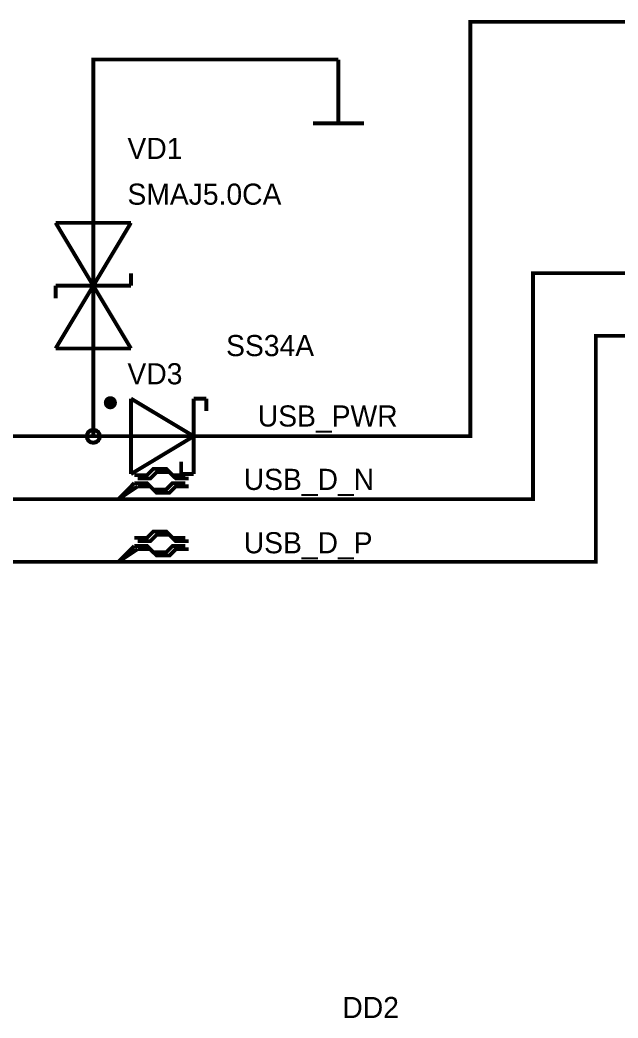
# Model space of a CAD drawing. Extents: x 7 to 406, y 3 to 288.
# Drawn here: x 57 to 103.5, y 168 to 245.8 of the extents above; entities that cross this region are included whole.
import ezdxf

# ---------------------------------------------------------------- set-up
doc = ezdxf.new("R2010")
doc.units = 0
doc.layers.add('SHEET', color=255, linetype='CONTINUOUS')

msp = doc.modelspace()

# ---------------------------------------------------------------- linework, layer by layer
at = {"layer": 'SHEET', "const_width": 0.3}
for points in [[(73.428, 213.387), (92.043, 213.387), (92.043, 245.697), (152.741, 245.697)], [(81.766, 242.763), (62.671, 242.763), (62.671, 232.467)], [(81.766, 242.763), (81.766, 237.787)], [(79.776, 237.787), (83.756, 237.787)], [(62.671, 230.031), (62.671, 232.467)], [(65.605, 230.031), (59.738, 230.031)], [(59.738, 230.031), (62.671, 225.123)], [(62.671, 230.031), (62.671, 225.123)], [(62.671, 225.123), (65.605, 230.031)], [(53.853, 208.479), (64.627, 208.479), (64.627, 208.479), (96.932, 208.479), (96.932, 226.102), (105.75, 226.102), (105.75, 226.102)], [(65.605, 225.123), (65.605, 226.102)], [(59.738, 225.123), (65.605, 225.123)], [(59.738, 225.123), (59.738, 224.145)], [(62.671, 225.123), (59.738, 220.233)], [(62.671, 220.233), (62.671, 225.123)], [(62.671, 220.233), (62.671, 225.123)], [(65.605, 220.233), (62.671, 225.123)], [(53.853, 203.589), (53.853, 203.589), (101.822, 203.589), (101.822, 221.211), (105.75, 221.211)], [(59.738, 220.233), (65.605, 220.233)], [(62.671, 220.233), (62.671, 217.78)], [(62.671, 217.78), (62.671, 213.387), (62.671, 213.387)], [(65.605, 216.321), (65.605, 210.436)], [(70.495, 213.387), (65.605, 216.321)], [(70.495, 210.436), (70.495, 216.321)], [(71.472, 216.321), (70.495, 216.321)], [(71.472, 215.343), (71.472, 216.321)], [(53.853, 213.387), (53.853, 213.387), (62.671, 213.387), (62.671, 213.387)], [(62.174, 213.387), (62.174, 213.404), (62.174, 213.438), (62.174, 213.456), (62.191, 213.49), (62.191, 213.507), (62.191, 213.541), (62.208, 213.558), (62.208, 213.576), (62.225, 213.593), (62.242, 213.627), (62.242, 213.644), (62.26, 213.661), (62.277, 213.679), (62.294, 213.696), (62.311, 213.713), (62.311, 213.73), (62.345, 213.747), (62.363, 213.764), (62.38, 213.782), (62.397, 213.782), (62.414, 213.799), (62.431, 213.816), (62.448, 213.816), (62.483, 213.833), (62.5, 213.833), (62.517, 213.85), (62.551, 213.85), (62.568, 213.85), (62.603, 213.867), (62.62, 213.867), (62.654, 213.867), (62.671, 213.867)], [(62.174, 213.387), (62.174, 213.404), (62.174, 213.438), (62.174, 213.456), (62.191, 213.49), (62.191, 213.507), (62.191, 213.541), (62.208, 213.558), (62.208, 213.576), (62.225, 213.593), (62.242, 213.627), (62.242, 213.644), (62.26, 213.661), (62.277, 213.679), (62.294, 213.696), (62.311, 213.713), (62.311, 213.73), (62.345, 213.747), (62.363, 213.764), (62.38, 213.782), (62.397, 213.782), (62.414, 213.799), (62.431, 213.816), (62.448, 213.816), (62.483, 213.833), (62.5, 213.833), (62.517, 213.85), (62.551, 213.85), (62.568, 213.85), (62.603, 213.867), (62.62, 213.867), (62.654, 213.867), (62.671, 213.867)], [(62.174, 213.387), (62.174, 213.404), (62.174, 213.438), (62.174, 213.456), (62.191, 213.49), (62.191, 213.507), (62.191, 213.541), (62.208, 213.558), (62.208, 213.576), (62.225, 213.593), (62.242, 213.627), (62.242, 213.644), (62.26, 213.661), (62.277, 213.679), (62.294, 213.696), (62.311, 213.713), (62.311, 213.73), (62.345, 213.747), (62.363, 213.764), (62.38, 213.782), (62.397, 213.782), (62.414, 213.799), (62.431, 213.816), (62.448, 213.816), (62.483, 213.833), (62.5, 213.833), (62.517, 213.85), (62.551, 213.85), (62.568, 213.85), (62.603, 213.867), (62.62, 213.867), (62.654, 213.867), (62.671, 213.867)], [(62.174, 213.387), (62.174, 213.404), (62.174, 213.438), (62.174, 213.456), (62.191, 213.49), (62.191, 213.507), (62.191, 213.541), (62.208, 213.558), (62.208, 213.576), (62.225, 213.593), (62.242, 213.627), (62.242, 213.644), (62.26, 213.661), (62.277, 213.679), (62.294, 213.696), (62.311, 213.713), (62.311, 213.73), (62.345, 213.747), (62.363, 213.764), (62.38, 213.782), (62.397, 213.782), (62.414, 213.799), (62.431, 213.816), (62.448, 213.816), (62.483, 213.833), (62.5, 213.833), (62.517, 213.85), (62.551, 213.85), (62.568, 213.85), (62.603, 213.867), (62.62, 213.867), (62.654, 213.867), (62.671, 213.867)], [(62.174, 213.387), (62.174, 213.404), (62.174, 213.438), (62.174, 213.456), (62.191, 213.49), (62.191, 213.507), (62.191, 213.541), (62.208, 213.558), (62.208, 213.576), (62.225, 213.593), (62.242, 213.627), (62.242, 213.644), (62.26, 213.661), (62.277, 213.679), (62.294, 213.696), (62.311, 213.713), (62.311, 213.73), (62.345, 213.747), (62.363, 213.764), (62.38, 213.782), (62.397, 213.782), (62.414, 213.799), (62.431, 213.816), (62.448, 213.816), (62.483, 213.833), (62.5, 213.833), (62.517, 213.85), (62.551, 213.85), (62.568, 213.85), (62.603, 213.867), (62.62, 213.867), (62.654, 213.867), (62.671, 213.867)], [(62.174, 213.387), (62.174, 213.404), (62.174, 213.438), (62.174, 213.456), (62.191, 213.49), (62.191, 213.507), (62.191, 213.541), (62.208, 213.558), (62.208, 213.576), (62.225, 213.593), (62.242, 213.627), (62.242, 213.644), (62.26, 213.661), (62.277, 213.679), (62.294, 213.696), (62.311, 213.713), (62.311, 213.73), (62.345, 213.747), (62.363, 213.764), (62.38, 213.782), (62.397, 213.782), (62.414, 213.799), (62.431, 213.816), (62.448, 213.816), (62.483, 213.833), (62.5, 213.833), (62.517, 213.85), (62.551, 213.85), (62.568, 213.85), (62.603, 213.867), (62.62, 213.867), (62.654, 213.867), (62.671, 213.867)], [(62.174, 213.387), (62.174, 213.404), (62.174, 213.438), (62.174, 213.456), (62.191, 213.49), (62.191, 213.507), (62.191, 213.541), (62.208, 213.558), (62.208, 213.576), (62.225, 213.593), (62.242, 213.627), (62.242, 213.644), (62.26, 213.661), (62.277, 213.679), (62.294, 213.696), (62.311, 213.713), (62.311, 213.73), (62.345, 213.747), (62.363, 213.764), (62.38, 213.782), (62.397, 213.782), (62.414, 213.799), (62.431, 213.816), (62.448, 213.816), (62.483, 213.833), (62.5, 213.833), (62.517, 213.85), (62.551, 213.85), (62.568, 213.85), (62.603, 213.867), (62.62, 213.867), (62.654, 213.867), (62.671, 213.867)], [(62.174, 213.387), (62.174, 213.404), (62.174, 213.438), (62.174, 213.456), (62.191, 213.49), (62.191, 213.507), (62.191, 213.541), (62.208, 213.558), (62.208, 213.576), (62.225, 213.593), (62.242, 213.627), (62.242, 213.644), (62.26, 213.661), (62.277, 213.679), (62.294, 213.696), (62.311, 213.713), (62.311, 213.73), (62.345, 213.747), (62.363, 213.764), (62.38, 213.782), (62.397, 213.782), (62.414, 213.799), (62.431, 213.816), (62.448, 213.816), (62.483, 213.833), (62.5, 213.833), (62.517, 213.85), (62.551, 213.85), (62.568, 213.85), (62.603, 213.867), (62.62, 213.867), (62.654, 213.867), (62.671, 213.867)], [(62.174, 213.387), (62.174, 213.404), (62.174, 213.438), (62.174, 213.456), (62.191, 213.49), (62.191, 213.507), (62.191, 213.541), (62.208, 213.558), (62.208, 213.576), (62.225, 213.593), (62.242, 213.627), (62.242, 213.644), (62.26, 213.661), (62.277, 213.679), (62.294, 213.696), (62.311, 213.713), (62.311, 213.73), (62.345, 213.747), (62.363, 213.764), (62.38, 213.782), (62.397, 213.782), (62.414, 213.799), (62.431, 213.816), (62.448, 213.816), (62.483, 213.833), (62.5, 213.833), (62.517, 213.85), (62.551, 213.85), (62.568, 213.85), (62.603, 213.867), (62.62, 213.867), (62.654, 213.867), (62.671, 213.867)], [(62.174, 213.387), (62.174, 213.404), (62.174, 213.438), (62.174, 213.456), (62.191, 213.49), (62.191, 213.507), (62.191, 213.541), (62.208, 213.558), (62.208, 213.576), (62.225, 213.593), (62.242, 213.627), (62.242, 213.644), (62.26, 213.661), (62.277, 213.679), (62.294, 213.696), (62.311, 213.713), (62.311, 213.73), (62.345, 213.747), (62.363, 213.764), (62.38, 213.782), (62.397, 213.782), (62.414, 213.799), (62.431, 213.816), (62.448, 213.816), (62.483, 213.833), (62.5, 213.833), (62.517, 213.85), (62.551, 213.85), (62.568, 213.85), (62.603, 213.867), (62.62, 213.867), (62.654, 213.867), (62.671, 213.867)], [(62.174, 213.387), (62.174, 213.404), (62.174, 213.438), (62.174, 213.456), (62.191, 213.49), (62.191, 213.507), (62.191, 213.541), (62.208, 213.558), (62.208, 213.576), (62.225, 213.593), (62.242, 213.627), (62.242, 213.644), (62.26, 213.661), (62.277, 213.679), (62.294, 213.696), (62.311, 213.713), (62.311, 213.73), (62.345, 213.747), (62.363, 213.764), (62.38, 213.782), (62.397, 213.782), (62.414, 213.799), (62.431, 213.816), (62.448, 213.816), (62.483, 213.833), (62.5, 213.833), (62.517, 213.85), (62.551, 213.85), (62.568, 213.85), (62.603, 213.867), (62.62, 213.867), (62.654, 213.867), (62.671, 213.867)], [(62.174, 213.387), (62.174, 213.404), (62.174, 213.438), (62.174, 213.456), (62.191, 213.49), (62.191, 213.507), (62.191, 213.541), (62.208, 213.558), (62.208, 213.576), (62.225, 213.593), (62.242, 213.627), (62.242, 213.644), (62.26, 213.661), (62.277, 213.679), (62.294, 213.696), (62.311, 213.713), (62.311, 213.73), (62.345, 213.747), (62.363, 213.764), (62.38, 213.782), (62.397, 213.782), (62.414, 213.799), (62.431, 213.816), (62.448, 213.816), (62.483, 213.833), (62.5, 213.833), (62.517, 213.85), (62.551, 213.85), (62.568, 213.85), (62.603, 213.867), (62.62, 213.867), (62.654, 213.867), (62.671, 213.867)], [(62.174, 213.387), (62.174, 213.404), (62.174, 213.438), (62.174, 213.456), (62.191, 213.49), (62.191, 213.507), (62.191, 213.541), (62.208, 213.558), (62.208, 213.576), (62.225, 213.593), (62.242, 213.627), (62.242, 213.644), (62.26, 213.661), (62.277, 213.679), (62.294, 213.696), (62.311, 213.713), (62.311, 213.73), (62.345, 213.747), (62.363, 213.764), (62.38, 213.782), (62.397, 213.782), (62.414, 213.799), (62.431, 213.816), (62.448, 213.816), (62.483, 213.833), (62.5, 213.833), (62.517, 213.85), (62.551, 213.85), (62.568, 213.85), (62.603, 213.867), (62.62, 213.867), (62.654, 213.867), (62.671, 213.867)], [(62.174, 213.387), (62.174, 213.404), (62.174, 213.438), (62.174, 213.456), (62.191, 213.49), (62.191, 213.507), (62.191, 213.541), (62.208, 213.558), (62.208, 213.576), (62.225, 213.593), (62.242, 213.627), (62.242, 213.644), (62.26, 213.661), (62.277, 213.679), (62.294, 213.696), (62.311, 213.713), (62.311, 213.73), (62.345, 213.747), (62.363, 213.764), (62.38, 213.782), (62.397, 213.782), (62.414, 213.799), (62.431, 213.816), (62.448, 213.816), (62.483, 213.833), (62.5, 213.833), (62.517, 213.85), (62.551, 213.85), (62.568, 213.85), (62.603, 213.867), (62.62, 213.867), (62.654, 213.867), (62.671, 213.867)], [(62.671, 212.889), (62.654, 212.889), (62.62, 212.889), (62.603, 212.889), (62.568, 212.906), (62.551, 212.906), (62.517, 212.906), (62.5, 212.924), (62.483, 212.924), (62.448, 212.941), (62.431, 212.941), (62.414, 212.958), (62.397, 212.975), (62.38, 212.975), (62.363, 212.992), (62.345, 213.009), (62.311, 213.027), (62.311, 213.044), (62.294, 213.061), (62.277, 213.078), (62.26, 213.095), (62.242, 213.129), (62.242, 213.147), (62.225, 213.164), (62.208, 213.181), (62.208, 213.215), (62.191, 213.232), (62.191, 213.25), (62.191, 213.284), (62.174, 213.301), (62.174, 213.335), (62.174, 213.353), (62.174, 213.387)], [(62.174, 213.387), (62.174, 213.387)], [(62.671, 212.889), (62.654, 212.889), (62.62, 212.889), (62.603, 212.889), (62.568, 212.906), (62.551, 212.906), (62.517, 212.906), (62.5, 212.924), (62.483, 212.924), (62.448, 212.941), (62.431, 212.941), (62.414, 212.958), (62.397, 212.975), (62.38, 212.975), (62.363, 212.992), (62.345, 213.009), (62.311, 213.027), (62.311, 213.044), (62.294, 213.061), (62.277, 213.078), (62.26, 213.095), (62.242, 213.129), (62.242, 213.147), (62.225, 213.164), (62.208, 213.181), (62.208, 213.215), (62.191, 213.232), (62.191, 213.25), (62.191, 213.284), (62.174, 213.301), (62.174, 213.335), (62.174, 213.353), (62.174, 213.387)], [(62.174, 213.387), (62.174, 213.387)], [(62.671, 212.889), (62.654, 212.889), (62.62, 212.889), (62.603, 212.889), (62.568, 212.906), (62.551, 212.906), (62.517, 212.906), (62.5, 212.924), (62.483, 212.924), (62.448, 212.941), (62.431, 212.941), (62.414, 212.958), (62.397, 212.975), (62.38, 212.975), (62.363, 212.992), (62.345, 213.009), (62.311, 213.027), (62.311, 213.044), (62.294, 213.061), (62.277, 213.078), (62.26, 213.095), (62.242, 213.129), (62.242, 213.147), (62.225, 213.164), (62.208, 213.181), (62.208, 213.215), (62.191, 213.232), (62.191, 213.25), (62.191, 213.284), (62.174, 213.301), (62.174, 213.335), (62.174, 213.353), (62.174, 213.387)], [(62.174, 213.387), (62.174, 213.387)], [(62.671, 212.889), (62.654, 212.889), (62.62, 212.889), (62.603, 212.889), (62.568, 212.906), (62.551, 212.906), (62.517, 212.906), (62.5, 212.924), (62.483, 212.924), (62.448, 212.941), (62.431, 212.941), (62.414, 212.958), (62.397, 212.975), (62.38, 212.975), (62.363, 212.992), (62.345, 213.009), (62.311, 213.027), (62.311, 213.044), (62.294, 213.061), (62.277, 213.078), (62.26, 213.095), (62.242, 213.129), (62.242, 213.147), (62.225, 213.164), (62.208, 213.181), (62.208, 213.215), (62.191, 213.232), (62.191, 213.25), (62.191, 213.284), (62.174, 213.301), (62.174, 213.335), (62.174, 213.353), (62.174, 213.387)], [(62.174, 213.387), (62.174, 213.387)], [(62.671, 212.889), (62.654, 212.889), (62.62, 212.889), (62.603, 212.889), (62.568, 212.906), (62.551, 212.906), (62.517, 212.906), (62.5, 212.924), (62.483, 212.924), (62.448, 212.941), (62.431, 212.941), (62.414, 212.958), (62.397, 212.975), (62.38, 212.975), (62.363, 212.992), (62.345, 213.009), (62.311, 213.027), (62.311, 213.044), (62.294, 213.061), (62.277, 213.078), (62.26, 213.095), (62.242, 213.129), (62.242, 213.147), (62.225, 213.164), (62.208, 213.181), (62.208, 213.215), (62.191, 213.232), (62.191, 213.25), (62.191, 213.284), (62.174, 213.301), (62.174, 213.335), (62.174, 213.353), (62.174, 213.387)], [(62.174, 213.387), (62.174, 213.387)], [(62.671, 212.889), (62.654, 212.889), (62.62, 212.889), (62.603, 212.889), (62.568, 212.906), (62.551, 212.906), (62.517, 212.906), (62.5, 212.924), (62.483, 212.924), (62.448, 212.941), (62.431, 212.941), (62.414, 212.958), (62.397, 212.975), (62.38, 212.975), (62.363, 212.992), (62.345, 213.009), (62.311, 213.027), (62.311, 213.044), (62.294, 213.061), (62.277, 213.078), (62.26, 213.095), (62.242, 213.129), (62.242, 213.147), (62.225, 213.164), (62.208, 213.181), (62.208, 213.215), (62.191, 213.232), (62.191, 213.25), (62.191, 213.284), (62.174, 213.301), (62.174, 213.335), (62.174, 213.353), (62.174, 213.387)], [(62.174, 213.387), (62.174, 213.387)], [(62.671, 212.889), (62.654, 212.889), (62.62, 212.889), (62.603, 212.889), (62.568, 212.906), (62.551, 212.906), (62.517, 212.906), (62.5, 212.924), (62.483, 212.924), (62.448, 212.941), (62.431, 212.941), (62.414, 212.958), (62.397, 212.975), (62.38, 212.975), (62.363, 212.992), (62.345, 213.009), (62.311, 213.027), (62.311, 213.044), (62.294, 213.061), (62.277, 213.078), (62.26, 213.095), (62.242, 213.129), (62.242, 213.147), (62.225, 213.164), (62.208, 213.181), (62.208, 213.215), (62.191, 213.232), (62.191, 213.25), (62.191, 213.284), (62.174, 213.301), (62.174, 213.335), (62.174, 213.353), (62.174, 213.387)], [(62.174, 213.387), (62.174, 213.387)], [(62.671, 212.889), (62.654, 212.889), (62.62, 212.889), (62.603, 212.889), (62.568, 212.906), (62.551, 212.906), (62.517, 212.906), (62.5, 212.924), (62.483, 212.924), (62.448, 212.941), (62.431, 212.941), (62.414, 212.958), (62.397, 212.975), (62.38, 212.975), (62.363, 212.992), (62.345, 213.009), (62.311, 213.027), (62.311, 213.044), (62.294, 213.061), (62.277, 213.078), (62.26, 213.095), (62.242, 213.129), (62.242, 213.147), (62.225, 213.164), (62.208, 213.181), (62.208, 213.215), (62.191, 213.232), (62.191, 213.25), (62.191, 213.284), (62.174, 213.301), (62.174, 213.335), (62.174, 213.353), (62.174, 213.387)], [(62.174, 213.387), (62.174, 213.387)], [(62.671, 212.889), (62.654, 212.889), (62.62, 212.889), (62.603, 212.889), (62.568, 212.906), (62.551, 212.906), (62.517, 212.906), (62.5, 212.924), (62.483, 212.924), (62.448, 212.941), (62.431, 212.941), (62.414, 212.958), (62.397, 212.975), (62.38, 212.975), (62.363, 212.992), (62.345, 213.009), (62.311, 213.027), (62.311, 213.044), (62.294, 213.061), (62.277, 213.078), (62.26, 213.095), (62.242, 213.129), (62.242, 213.147), (62.225, 213.164), (62.208, 213.181), (62.208, 213.215), (62.191, 213.232), (62.191, 213.25), (62.191, 213.284), (62.174, 213.301), (62.174, 213.335), (62.174, 213.353), (62.174, 213.387)], [(62.174, 213.387), (62.174, 213.387)], [(62.671, 212.889), (62.654, 212.889), (62.62, 212.889), (62.603, 212.889), (62.568, 212.906), (62.551, 212.906), (62.517, 212.906), (62.5, 212.924), (62.483, 212.924), (62.448, 212.941), (62.431, 212.941), (62.414, 212.958), (62.397, 212.975), (62.38, 212.975), (62.363, 212.992), (62.345, 213.009), (62.311, 213.027), (62.311, 213.044), (62.294, 213.061), (62.277, 213.078), (62.26, 213.095), (62.242, 213.129), (62.242, 213.147), (62.225, 213.164), (62.208, 213.181), (62.208, 213.215), (62.191, 213.232), (62.191, 213.25), (62.191, 213.284), (62.174, 213.301), (62.174, 213.335), (62.174, 213.353), (62.174, 213.387)], [(62.174, 213.387), (62.174, 213.387)], [(62.671, 212.889), (62.654, 212.889), (62.62, 212.889), (62.603, 212.889), (62.568, 212.906), (62.551, 212.906), (62.517, 212.906), (62.5, 212.924), (62.483, 212.924), (62.448, 212.941), (62.431, 212.941), (62.414, 212.958), (62.397, 212.975), (62.38, 212.975), (62.363, 212.992), (62.345, 213.009), (62.311, 213.027), (62.311, 213.044), (62.294, 213.061), (62.277, 213.078), (62.26, 213.095), (62.242, 213.129), (62.242, 213.147), (62.225, 213.164), (62.208, 213.181), (62.208, 213.215), (62.191, 213.232), (62.191, 213.25), (62.191, 213.284), (62.174, 213.301), (62.174, 213.335), (62.174, 213.353), (62.174, 213.387)], [(62.174, 213.387), (62.174, 213.387)], [(62.671, 212.889), (62.654, 212.889), (62.62, 212.889), (62.603, 212.889), (62.568, 212.906), (62.551, 212.906), (62.517, 212.906), (62.5, 212.924), (62.483, 212.924), (62.448, 212.941), (62.431, 212.941), (62.414, 212.958), (62.397, 212.975), (62.38, 212.975), (62.363, 212.992), (62.345, 213.009), (62.311, 213.027), (62.311, 213.044), (62.294, 213.061), (62.277, 213.078), (62.26, 213.095), (62.242, 213.129), (62.242, 213.147), (62.225, 213.164), (62.208, 213.181), (62.208, 213.215), (62.191, 213.232), (62.191, 213.25), (62.191, 213.284), (62.174, 213.301), (62.174, 213.335), (62.174, 213.353), (62.174, 213.387)], [(62.174, 213.387), (62.174, 213.387)], [(62.671, 212.889), (62.654, 212.889), (62.62, 212.889), (62.603, 212.889), (62.568, 212.906), (62.551, 212.906), (62.517, 212.906), (62.5, 212.924), (62.483, 212.924), (62.448, 212.941), (62.431, 212.941), (62.414, 212.958), (62.397, 212.975), (62.38, 212.975), (62.363, 212.992), (62.345, 213.009), (62.311, 213.027), (62.311, 213.044), (62.294, 213.061), (62.277, 213.078), (62.26, 213.095), (62.242, 213.129), (62.242, 213.147), (62.225, 213.164), (62.208, 213.181), (62.208, 213.215), (62.191, 213.232), (62.191, 213.25), (62.191, 213.284), (62.174, 213.301), (62.174, 213.335), (62.174, 213.353), (62.174, 213.387)], [(62.174, 213.387), (62.174, 213.387)], [(62.671, 212.889), (62.654, 212.889), (62.62, 212.889), (62.603, 212.889), (62.568, 212.906), (62.551, 212.906), (62.517, 212.906), (62.5, 212.924), (62.483, 212.924), (62.448, 212.941), (62.431, 212.941), (62.414, 212.958), (62.397, 212.975), (62.38, 212.975), (62.363, 212.992), (62.345, 213.009), (62.311, 213.027), (62.311, 213.044), (62.294, 213.061), (62.277, 213.078), (62.26, 213.095), (62.242, 213.129), (62.242, 213.147), (62.225, 213.164), (62.208, 213.181), (62.208, 213.215), (62.191, 213.232), (62.191, 213.25), (62.191, 213.284), (62.174, 213.301), (62.174, 213.335), (62.174, 213.353), (62.174, 213.387)], [(62.174, 213.387), (62.174, 213.387)], [(62.671, 213.867), (62.671, 213.867)], [(62.671, 213.867), (62.689, 213.867), (62.723, 213.867), (62.74, 213.867), (62.774, 213.85), (62.791, 213.85), (62.826, 213.85), (62.843, 213.833), (62.86, 213.833), (62.894, 213.816), (62.912, 213.816), (62.929, 213.799), (62.946, 213.782), (62.963, 213.782), (62.98, 213.764), (62.997, 213.747), (63.032, 213.73), (63.032, 213.713), (63.049, 213.696), (63.066, 213.679), (63.083, 213.661), (63.1, 213.644), (63.1, 213.627), (63.117, 213.593), (63.135, 213.576), (63.135, 213.558), (63.152, 213.541), (63.152, 213.507), (63.152, 213.49), (63.169, 213.456), (63.169, 213.438), (63.169, 213.404), (63.169, 213.387)], [(62.671, 213.867), (62.671, 213.867)], [(62.671, 213.867), (62.689, 213.867), (62.723, 213.867), (62.74, 213.867), (62.774, 213.85), (62.791, 213.85), (62.826, 213.85), (62.843, 213.833), (62.86, 213.833), (62.894, 213.816), (62.912, 213.816), (62.929, 213.799), (62.946, 213.782), (62.963, 213.782), (62.98, 213.764), (62.997, 213.747), (63.032, 213.73), (63.032, 213.713), (63.049, 213.696), (63.066, 213.679), (63.083, 213.661), (63.1, 213.644), (63.1, 213.627), (63.117, 213.593), (63.135, 213.576), (63.135, 213.558), (63.152, 213.541), (63.152, 213.507), (63.152, 213.49), (63.169, 213.456), (63.169, 213.438), (63.169, 213.404), (63.169, 213.387)], [(62.671, 213.867), (62.671, 213.867)], [(62.671, 213.867), (62.689, 213.867), (62.723, 213.867), (62.74, 213.867), (62.774, 213.85), (62.791, 213.85), (62.826, 213.85), (62.843, 213.833), (62.86, 213.833), (62.894, 213.816), (62.912, 213.816), (62.929, 213.799), (62.946, 213.782), (62.963, 213.782), (62.98, 213.764), (62.997, 213.747), (63.032, 213.73), (63.032, 213.713), (63.049, 213.696), (63.066, 213.679), (63.083, 213.661), (63.1, 213.644), (63.1, 213.627), (63.117, 213.593), (63.135, 213.576), (63.135, 213.558), (63.152, 213.541), (63.152, 213.507), (63.152, 213.49), (63.169, 213.456), (63.169, 213.438), (63.169, 213.404), (63.169, 213.387)], [(62.671, 213.867), (62.671, 213.867)], [(62.671, 213.867), (62.689, 213.867), (62.723, 213.867), (62.74, 213.867), (62.774, 213.85), (62.791, 213.85), (62.826, 213.85), (62.843, 213.833), (62.86, 213.833), (62.894, 213.816), (62.912, 213.816), (62.929, 213.799), (62.946, 213.782), (62.963, 213.782), (62.98, 213.764), (62.997, 213.747), (63.032, 213.73), (63.032, 213.713), (63.049, 213.696), (63.066, 213.679), (63.083, 213.661), (63.1, 213.644), (63.1, 213.627), (63.117, 213.593), (63.135, 213.576), (63.135, 213.558), (63.152, 213.541), (63.152, 213.507), (63.152, 213.49), (63.169, 213.456), (63.169, 213.438), (63.169, 213.404), (63.169, 213.387)], [(62.671, 213.867), (62.671, 213.867)], [(62.671, 213.867), (62.689, 213.867), (62.723, 213.867), (62.74, 213.867), (62.774, 213.85), (62.791, 213.85), (62.826, 213.85), (62.843, 213.833), (62.86, 213.833), (62.894, 213.816), (62.912, 213.816), (62.929, 213.799), (62.946, 213.782), (62.963, 213.782), (62.98, 213.764), (62.997, 213.747), (63.032, 213.73), (63.032, 213.713), (63.049, 213.696), (63.066, 213.679), (63.083, 213.661), (63.1, 213.644), (63.1, 213.627), (63.117, 213.593), (63.135, 213.576), (63.135, 213.558), (63.152, 213.541), (63.152, 213.507), (63.152, 213.49), (63.169, 213.456), (63.169, 213.438), (63.169, 213.404), (63.169, 213.387)], [(62.671, 213.867), (62.671, 213.867)], [(62.671, 213.867), (62.689, 213.867), (62.723, 213.867), (62.74, 213.867), (62.774, 213.85), (62.791, 213.85), (62.826, 213.85), (62.843, 213.833), (62.86, 213.833), (62.894, 213.816), (62.912, 213.816), (62.929, 213.799), (62.946, 213.782), (62.963, 213.782), (62.98, 213.764), (62.997, 213.747), (63.032, 213.73), (63.032, 213.713), (63.049, 213.696), (63.066, 213.679), (63.083, 213.661), (63.1, 213.644), (63.1, 213.627), (63.117, 213.593), (63.135, 213.576), (63.135, 213.558), (63.152, 213.541), (63.152, 213.507), (63.152, 213.49), (63.169, 213.456), (63.169, 213.438), (63.169, 213.404), (63.169, 213.387)], [(62.671, 213.867), (62.671, 213.867)], [(62.671, 213.867), (62.689, 213.867), (62.723, 213.867), (62.74, 213.867), (62.774, 213.85), (62.791, 213.85), (62.826, 213.85), (62.843, 213.833), (62.86, 213.833), (62.894, 213.816), (62.912, 213.816), (62.929, 213.799), (62.946, 213.782), (62.963, 213.782), (62.98, 213.764), (62.997, 213.747), (63.032, 213.73), (63.032, 213.713), (63.049, 213.696), (63.066, 213.679), (63.083, 213.661), (63.1, 213.644), (63.1, 213.627), (63.117, 213.593), (63.135, 213.576), (63.135, 213.558), (63.152, 213.541), (63.152, 213.507), (63.152, 213.49), (63.169, 213.456), (63.169, 213.438), (63.169, 213.404), (63.169, 213.387)], [(62.671, 213.867), (62.671, 213.867)], [(62.671, 213.867), (62.689, 213.867), (62.723, 213.867), (62.74, 213.867), (62.774, 213.85), (62.791, 213.85), (62.826, 213.85), (62.843, 213.833), (62.86, 213.833), (62.894, 213.816), (62.912, 213.816), (62.929, 213.799), (62.946, 213.782), (62.963, 213.782), (62.98, 213.764), (62.997, 213.747), (63.032, 213.73), (63.032, 213.713), (63.049, 213.696), (63.066, 213.679), (63.083, 213.661), (63.1, 213.644), (63.1, 213.627), (63.117, 213.593), (63.135, 213.576), (63.135, 213.558), (63.152, 213.541), (63.152, 213.507), (63.152, 213.49), (63.169, 213.456), (63.169, 213.438), (63.169, 213.404), (63.169, 213.387)], [(62.671, 213.867), (62.671, 213.867)], [(62.671, 213.867), (62.689, 213.867), (62.723, 213.867), (62.74, 213.867), (62.774, 213.85), (62.791, 213.85), (62.826, 213.85), (62.843, 213.833), (62.86, 213.833), (62.894, 213.816), (62.912, 213.816), (62.929, 213.799), (62.946, 213.782), (62.963, 213.782), (62.98, 213.764), (62.997, 213.747), (63.032, 213.73), (63.032, 213.713), (63.049, 213.696), (63.066, 213.679), (63.083, 213.661), (63.1, 213.644), (63.1, 213.627), (63.117, 213.593), (63.135, 213.576), (63.135, 213.558), (63.152, 213.541), (63.152, 213.507), (63.152, 213.49), (63.169, 213.456), (63.169, 213.438), (63.169, 213.404), (63.169, 213.387)], [(62.671, 213.867), (62.671, 213.867)], [(62.671, 213.867), (62.689, 213.867), (62.723, 213.867), (62.74, 213.867), (62.774, 213.85), (62.791, 213.85), (62.826, 213.85), (62.843, 213.833), (62.86, 213.833), (62.894, 213.816), (62.912, 213.816), (62.929, 213.799), (62.946, 213.782), (62.963, 213.782), (62.98, 213.764), (62.997, 213.747), (63.032, 213.73), (63.032, 213.713), (63.049, 213.696), (63.066, 213.679), (63.083, 213.661), (63.1, 213.644), (63.1, 213.627), (63.117, 213.593), (63.135, 213.576), (63.135, 213.558), (63.152, 213.541), (63.152, 213.507), (63.152, 213.49), (63.169, 213.456), (63.169, 213.438), (63.169, 213.404), (63.169, 213.387)], [(62.671, 213.867), (62.671, 213.867)], [(62.671, 213.867), (62.689, 213.867), (62.723, 213.867), (62.74, 213.867), (62.774, 213.85), (62.791, 213.85), (62.826, 213.85), (62.843, 213.833), (62.86, 213.833), (62.894, 213.816), (62.912, 213.816), (62.929, 213.799), (62.946, 213.782), (62.963, 213.782), (62.98, 213.764), (62.997, 213.747), (63.032, 213.73), (63.032, 213.713), (63.049, 213.696), (63.066, 213.679), (63.083, 213.661), (63.1, 213.644), (63.1, 213.627), (63.117, 213.593), (63.135, 213.576), (63.135, 213.558), (63.152, 213.541), (63.152, 213.507), (63.152, 213.49), (63.169, 213.456), (63.169, 213.438), (63.169, 213.404), (63.169, 213.387)], [(62.671, 213.867), (62.671, 213.867)], [(62.671, 213.867), (62.689, 213.867), (62.723, 213.867), (62.74, 213.867), (62.774, 213.85), (62.791, 213.85), (62.826, 213.85), (62.843, 213.833), (62.86, 213.833), (62.894, 213.816), (62.912, 213.816), (62.929, 213.799), (62.946, 213.782), (62.963, 213.782), (62.98, 213.764), (62.997, 213.747), (63.032, 213.73), (63.032, 213.713), (63.049, 213.696), (63.066, 213.679), (63.083, 213.661), (63.1, 213.644), (63.1, 213.627), (63.117, 213.593), (63.135, 213.576), (63.135, 213.558), (63.152, 213.541), (63.152, 213.507), (63.152, 213.49), (63.169, 213.456), (63.169, 213.438), (63.169, 213.404), (63.169, 213.387)], [(62.671, 213.867), (62.671, 213.867)], [(62.671, 213.867), (62.689, 213.867), (62.723, 213.867), (62.74, 213.867), (62.774, 213.85), (62.791, 213.85), (62.826, 213.85), (62.843, 213.833), (62.86, 213.833), (62.894, 213.816), (62.912, 213.816), (62.929, 213.799), (62.946, 213.782), (62.963, 213.782), (62.98, 213.764), (62.997, 213.747), (63.032, 213.73), (63.032, 213.713), (63.049, 213.696), (63.066, 213.679), (63.083, 213.661), (63.1, 213.644), (63.1, 213.627), (63.117, 213.593), (63.135, 213.576), (63.135, 213.558), (63.152, 213.541), (63.152, 213.507), (63.152, 213.49), (63.169, 213.456), (63.169, 213.438), (63.169, 213.404), (63.169, 213.387)], [(62.671, 213.867), (62.671, 213.867)], [(62.671, 213.867), (62.689, 213.867), (62.723, 213.867), (62.74, 213.867), (62.774, 213.85), (62.791, 213.85), (62.826, 213.85), (62.843, 213.833), (62.86, 213.833), (62.894, 213.816), (62.912, 213.816), (62.929, 213.799), (62.946, 213.782), (62.963, 213.782), (62.98, 213.764), (62.997, 213.747), (63.032, 213.73), (63.032, 213.713), (63.049, 213.696), (63.066, 213.679), (63.083, 213.661), (63.1, 213.644), (63.1, 213.627), (63.117, 213.593), (63.135, 213.576), (63.135, 213.558), (63.152, 213.541), (63.152, 213.507), (63.152, 213.49), (63.169, 213.456), (63.169, 213.438), (63.169, 213.404), (63.169, 213.387)], [(63.169, 213.387), (63.169, 213.353), (63.169, 213.335), (63.169, 213.301), (63.152, 213.284), (63.152, 213.25), (63.152, 213.232), (63.135, 213.215), (63.135, 213.181), (63.117, 213.164), (63.1, 213.147), (63.1, 213.129), (63.083, 213.095), (63.066, 213.078), (63.049, 213.061), (63.032, 213.044), (63.032, 213.027), (62.997, 213.009), (62.98, 212.992), (62.963, 212.975), (62.946, 212.975), (62.929, 212.958), (62.912, 212.941), (62.894, 212.941), (62.86, 212.924), (62.843, 212.924), (62.826, 212.906), (62.791, 212.906), (62.774, 212.906), (62.74, 212.889), (62.723, 212.889), (62.689, 212.889), (62.671, 212.889)], [(63.169, 213.387), (63.169, 213.353), (63.169, 213.335), (63.169, 213.301), (63.152, 213.284), (63.152, 213.25), (63.152, 213.232), (63.135, 213.215), (63.135, 213.181), (63.117, 213.164), (63.1, 213.147), (63.1, 213.129), (63.083, 213.095), (63.066, 213.078), (63.049, 213.061), (63.032, 213.044), (63.032, 213.027), (62.997, 213.009), (62.98, 212.992), (62.963, 212.975), (62.946, 212.975), (62.929, 212.958), (62.912, 212.941), (62.894, 212.941), (62.86, 212.924), (62.843, 212.924), (62.826, 212.906), (62.791, 212.906), (62.774, 212.906), (62.74, 212.889), (62.723, 212.889), (62.689, 212.889), (62.671, 212.889)], [(65.605, 213.387), (62.671, 213.387)], [(63.169, 213.387), (63.169, 213.353), (63.169, 213.335), (63.169, 213.301), (63.152, 213.284), (63.152, 213.25), (63.152, 213.232), (63.135, 213.215), (63.135, 213.181), (63.117, 213.164), (63.1, 213.147), (63.1, 213.129), (63.083, 213.095), (63.066, 213.078), (63.049, 213.061), (63.032, 213.044), (63.032, 213.027), (62.997, 213.009), (62.98, 212.992), (62.963, 212.975), (62.946, 212.975), (62.929, 212.958), (62.912, 212.941), (62.894, 212.941), (62.86, 212.924), (62.843, 212.924), (62.826, 212.906), (62.791, 212.906), (62.774, 212.906), (62.74, 212.889), (62.723, 212.889), (62.689, 212.889), (62.671, 212.889)], [(63.169, 213.387), (63.169, 213.353), (63.169, 213.335), (63.169, 213.301), (63.152, 213.284), (63.152, 213.25), (63.152, 213.232), (63.135, 213.215), (63.135, 213.181), (63.117, 213.164), (63.1, 213.147), (63.1, 213.129), (63.083, 213.095), (63.066, 213.078), (63.049, 213.061), (63.032, 213.044), (63.032, 213.027), (62.997, 213.009), (62.98, 212.992), (62.963, 212.975), (62.946, 212.975), (62.929, 212.958), (62.912, 212.941), (62.894, 212.941), (62.86, 212.924), (62.843, 212.924), (62.826, 212.906), (62.791, 212.906), (62.774, 212.906), (62.74, 212.889), (62.723, 212.889), (62.689, 212.889), (62.671, 212.889)], [(63.169, 213.387), (63.169, 213.353), (63.169, 213.335), (63.169, 213.301), (63.152, 213.284), (63.152, 213.25), (63.152, 213.232), (63.135, 213.215), (63.135, 213.181), (63.117, 213.164), (63.1, 213.147), (63.1, 213.129), (63.083, 213.095), (63.066, 213.078), (63.049, 213.061), (63.032, 213.044), (63.032, 213.027), (62.997, 213.009), (62.98, 212.992), (62.963, 212.975), (62.946, 212.975), (62.929, 212.958), (62.912, 212.941), (62.894, 212.941), (62.86, 212.924), (62.843, 212.924), (62.826, 212.906), (62.791, 212.906), (62.774, 212.906), (62.74, 212.889), (62.723, 212.889), (62.689, 212.889), (62.671, 212.889)], [(63.169, 213.387), (63.169, 213.353), (63.169, 213.335), (63.169, 213.301), (63.152, 213.284), (63.152, 213.25), (63.152, 213.232), (63.135, 213.215), (63.135, 213.181), (63.117, 213.164), (63.1, 213.147), (63.1, 213.129), (63.083, 213.095), (63.066, 213.078), (63.049, 213.061), (63.032, 213.044), (63.032, 213.027), (62.997, 213.009), (62.98, 212.992), (62.963, 212.975), (62.946, 212.975), (62.929, 212.958), (62.912, 212.941), (62.894, 212.941), (62.86, 212.924), (62.843, 212.924), (62.826, 212.906), (62.791, 212.906), (62.774, 212.906), (62.74, 212.889), (62.723, 212.889), (62.689, 212.889), (62.671, 212.889)], [(63.169, 213.387), (63.169, 213.353), (63.169, 213.335), (63.169, 213.301), (63.152, 213.284), (63.152, 213.25), (63.152, 213.232), (63.135, 213.215), (63.135, 213.181), (63.117, 213.164), (63.1, 213.147), (63.1, 213.129), (63.083, 213.095), (63.066, 213.078), (63.049, 213.061), (63.032, 213.044), (63.032, 213.027), (62.997, 213.009), (62.98, 212.992), (62.963, 212.975), (62.946, 212.975), (62.929, 212.958), (62.912, 212.941), (62.894, 212.941), (62.86, 212.924), (62.843, 212.924), (62.826, 212.906), (62.791, 212.906), (62.774, 212.906), (62.74, 212.889), (62.723, 212.889), (62.689, 212.889), (62.671, 212.889)], [(63.169, 213.387), (63.169, 213.353), (63.169, 213.335), (63.169, 213.301), (63.152, 213.284), (63.152, 213.25), (63.152, 213.232), (63.135, 213.215), (63.135, 213.181), (63.117, 213.164), (63.1, 213.147), (63.1, 213.129), (63.083, 213.095), (63.066, 213.078), (63.049, 213.061), (63.032, 213.044), (63.032, 213.027), (62.997, 213.009), (62.98, 212.992), (62.963, 212.975), (62.946, 212.975), (62.929, 212.958), (62.912, 212.941), (62.894, 212.941), (62.86, 212.924), (62.843, 212.924), (62.826, 212.906), (62.791, 212.906), (62.774, 212.906), (62.74, 212.889), (62.723, 212.889), (62.689, 212.889), (62.671, 212.889)], [(63.169, 213.387), (63.169, 213.353), (63.169, 213.335), (63.169, 213.301), (63.152, 213.284), (63.152, 213.25), (63.152, 213.232), (63.135, 213.215), (63.135, 213.181), (63.117, 213.164), (63.1, 213.147), (63.1, 213.129), (63.083, 213.095), (63.066, 213.078), (63.049, 213.061), (63.032, 213.044), (63.032, 213.027), (62.997, 213.009), (62.98, 212.992), (62.963, 212.975), (62.946, 212.975), (62.929, 212.958), (62.912, 212.941), (62.894, 212.941), (62.86, 212.924), (62.843, 212.924), (62.826, 212.906), (62.791, 212.906), (62.774, 212.906), (62.74, 212.889), (62.723, 212.889), (62.689, 212.889), (62.671, 212.889)], [(63.169, 213.387), (63.169, 213.353), (63.169, 213.335), (63.169, 213.301), (63.152, 213.284), (63.152, 213.25), (63.152, 213.232), (63.135, 213.215), (63.135, 213.181), (63.117, 213.164), (63.1, 213.147), (63.1, 213.129), (63.083, 213.095), (63.066, 213.078), (63.049, 213.061), (63.032, 213.044), (63.032, 213.027), (62.997, 213.009), (62.98, 212.992), (62.963, 212.975), (62.946, 212.975), (62.929, 212.958), (62.912, 212.941), (62.894, 212.941), (62.86, 212.924), (62.843, 212.924), (62.826, 212.906), (62.791, 212.906), (62.774, 212.906), (62.74, 212.889), (62.723, 212.889), (62.689, 212.889), (62.671, 212.889)], [(63.169, 213.387), (63.169, 213.353), (63.169, 213.335), (63.169, 213.301), (63.152, 213.284), (63.152, 213.25), (63.152, 213.232), (63.135, 213.215), (63.135, 213.181), (63.117, 213.164), (63.1, 213.147), (63.1, 213.129), (63.083, 213.095), (63.066, 213.078), (63.049, 213.061), (63.032, 213.044), (63.032, 213.027), (62.997, 213.009), (62.98, 212.992), (62.963, 212.975), (62.946, 212.975), (62.929, 212.958), (62.912, 212.941), (62.894, 212.941), (62.86, 212.924), (62.843, 212.924), (62.826, 212.906), (62.791, 212.906), (62.774, 212.906), (62.74, 212.889), (62.723, 212.889), (62.689, 212.889), (62.671, 212.889)], [(63.169, 213.387), (63.169, 213.353), (63.169, 213.335), (63.169, 213.301), (63.152, 213.284), (63.152, 213.25), (63.152, 213.232), (63.135, 213.215), (63.135, 213.181), (63.117, 213.164), (63.1, 213.147), (63.1, 213.129), (63.083, 213.095), (63.066, 213.078), (63.049, 213.061), (63.032, 213.044), (63.032, 213.027), (62.997, 213.009), (62.98, 212.992), (62.963, 212.975), (62.946, 212.975), (62.929, 212.958), (62.912, 212.941), (62.894, 212.941), (62.86, 212.924), (62.843, 212.924), (62.826, 212.906), (62.791, 212.906), (62.774, 212.906), (62.74, 212.889), (62.723, 212.889), (62.689, 212.889), (62.671, 212.889)], [(63.169, 213.387), (63.169, 213.353), (63.169, 213.335), (63.169, 213.301), (63.152, 213.284), (63.152, 213.25), (63.152, 213.232), (63.135, 213.215), (63.135, 213.181), (63.117, 213.164), (63.1, 213.147), (63.1, 213.129), (63.083, 213.095), (63.066, 213.078), (63.049, 213.061), (63.032, 213.044), (63.032, 213.027), (62.997, 213.009), (62.98, 212.992), (62.963, 212.975), (62.946, 212.975), (62.929, 212.958), (62.912, 212.941), (62.894, 212.941), (62.86, 212.924), (62.843, 212.924), (62.826, 212.906), (62.791, 212.906), (62.774, 212.906), (62.74, 212.889), (62.723, 212.889), (62.689, 212.889), (62.671, 212.889)], [(63.169, 213.387), (63.169, 213.353), (63.169, 213.335), (63.169, 213.301), (63.152, 213.284), (63.152, 213.25), (63.152, 213.232), (63.135, 213.215), (63.135, 213.181), (63.117, 213.164), (63.1, 213.147), (63.1, 213.129), (63.083, 213.095), (63.066, 213.078), (63.049, 213.061), (63.032, 213.044), (63.032, 213.027), (62.997, 213.009), (62.98, 212.992), (62.963, 212.975), (62.946, 212.975), (62.929, 212.958), (62.912, 212.941), (62.894, 212.941), (62.86, 212.924), (62.843, 212.924), (62.826, 212.906), (62.791, 212.906), (62.774, 212.906), (62.74, 212.889), (62.723, 212.889), (62.689, 212.889), (62.671, 212.889)], [(63.169, 213.387), (63.169, 213.387), (63.169, 213.387), (63.169, 213.387), (63.169, 213.387), (63.169, 213.387), (63.169, 213.387), (63.169, 213.387), (63.169, 213.387), (63.169, 213.387), (63.169, 213.387), (63.169, 213.387), (63.169, 213.387), (63.169, 213.387), (63.169, 213.387), (63.169, 213.387), (63.169, 213.387), (63.169, 213.387), (63.169, 213.387), (63.169, 213.387), (63.169, 213.387), (63.169, 213.387), (63.169, 213.387), (63.169, 213.387), (63.169, 213.387), (63.169, 213.387), (63.169, 213.387), (63.169, 213.387), (63.169, 213.387), (63.169, 213.387), (63.169, 213.387), (63.169, 213.387), (63.169, 213.387)], [(63.169, 213.387), (63.169, 213.387)], [(63.169, 213.387), (63.169, 213.387), (63.169, 213.387), (63.169, 213.387), (63.169, 213.387), (63.169, 213.387), (63.169, 213.387), (63.169, 213.387), (63.169, 213.387), (63.169, 213.387), (63.169, 213.387), (63.169, 213.387), (63.169, 213.387), (63.169, 213.387), (63.169, 213.387), (63.169, 213.387), (63.169, 213.387), (63.169, 213.387), (63.169, 213.387), (63.169, 213.387), (63.169, 213.387), (63.169, 213.387), (63.169, 213.387), (63.169, 213.387), (63.169, 213.387), (63.169, 213.387), (63.169, 213.387), (63.169, 213.387), (63.169, 213.387), (63.169, 213.387), (63.169, 213.387), (63.169, 213.387), (63.169, 213.387)], [(63.169, 213.387), (63.169, 213.387)], [(63.169, 213.387), (63.169, 213.387), (63.169, 213.387), (63.169, 213.387), (63.169, 213.387), (63.169, 213.387), (63.169, 213.387), (63.169, 213.387), (63.169, 213.387), (63.169, 213.387), (63.169, 213.387), (63.169, 213.387), (63.169, 213.387), (63.169, 213.387), (63.169, 213.387), (63.169, 213.387), (63.169, 213.387), (63.169, 213.387), (63.169, 213.387), (63.169, 213.387), (63.169, 213.387), (63.169, 213.387), (63.169, 213.387), (63.169, 213.387), (63.169, 213.387), (63.169, 213.387), (63.169, 213.387), (63.169, 213.387), (63.169, 213.387), (63.169, 213.387), (63.169, 213.387), (63.169, 213.387), (63.169, 213.387)], [(63.169, 213.387), (63.169, 213.387)], [(63.169, 213.387), (63.169, 213.387), (63.169, 213.387), (63.169, 213.387), (63.169, 213.387), (63.169, 213.387), (63.169, 213.387), (63.169, 213.387), (63.169, 213.387), (63.169, 213.387), (63.169, 213.387), (63.169, 213.387), (63.169, 213.387), (63.169, 213.387), (63.169, 213.387), (63.169, 213.387), (63.169, 213.387), (63.169, 213.387), (63.169, 213.387), (63.169, 213.387), (63.169, 213.387), (63.169, 213.387), (63.169, 213.387), (63.169, 213.387), (63.169, 213.387), (63.169, 213.387), (63.169, 213.387), (63.169, 213.387), (63.169, 213.387), (63.169, 213.387), (63.169, 213.387), (63.169, 213.387), (63.169, 213.387)], [(63.169, 213.387), (63.169, 213.387)], [(63.169, 213.387), (63.169, 213.387), (63.169, 213.387), (63.169, 213.387), (63.169, 213.387), (63.169, 213.387), (63.169, 213.387), (63.169, 213.387), (63.169, 213.387), (63.169, 213.387), (63.169, 213.387), (63.169, 213.387), (63.169, 213.387), (63.169, 213.387), (63.169, 213.387), (63.169, 213.387), (63.169, 213.387), (63.169, 213.387), (63.169, 213.387), (63.169, 213.387), (63.169, 213.387), (63.169, 213.387), (63.169, 213.387), (63.169, 213.387), (63.169, 213.387), (63.169, 213.387), (63.169, 213.387), (63.169, 213.387), (63.169, 213.387), (63.169, 213.387), (63.169, 213.387), (63.169, 213.387), (63.169, 213.387)], [(63.169, 213.387), (63.169, 213.387)], [(63.169, 213.387), (63.169, 213.387), (63.169, 213.387), (63.169, 213.387), (63.169, 213.387), (63.169, 213.387), (63.169, 213.387), (63.169, 213.387), (63.169, 213.387), (63.169, 213.387), (63.169, 213.387), (63.169, 213.387), (63.169, 213.387), (63.169, 213.387), (63.169, 213.387), (63.169, 213.387), (63.169, 213.387), (63.169, 213.387), (63.169, 213.387), (63.169, 213.387), (63.169, 213.387), (63.169, 213.387), (63.169, 213.387), (63.169, 213.387), (63.169, 213.387), (63.169, 213.387), (63.169, 213.387), (63.169, 213.387), (63.169, 213.387), (63.169, 213.387), (63.169, 213.387), (63.169, 213.387), (63.169, 213.387)], [(63.169, 213.387), (63.169, 213.387)], [(63.169, 213.387), (63.169, 213.387), (63.169, 213.387), (63.169, 213.387), (63.169, 213.387), (63.169, 213.387), (63.169, 213.387), (63.169, 213.387), (63.169, 213.387), (63.169, 213.387), (63.169, 213.387), (63.169, 213.387), (63.169, 213.387), (63.169, 213.387), (63.169, 213.387), (63.169, 213.387), (63.169, 213.387), (63.169, 213.387), (63.169, 213.387), (63.169, 213.387), (63.169, 213.387), (63.169, 213.387), (63.169, 213.387), (63.169, 213.387), (63.169, 213.387), (63.169, 213.387), (63.169, 213.387), (63.169, 213.387), (63.169, 213.387), (63.169, 213.387), (63.169, 213.387), (63.169, 213.387), (63.169, 213.387)], [(63.169, 213.387), (63.169, 213.387)], [(63.169, 213.387), (63.169, 213.387), (63.169, 213.387), (63.169, 213.387), (63.169, 213.387), (63.169, 213.387), (63.169, 213.387), (63.169, 213.387), (63.169, 213.387), (63.169, 213.387), (63.169, 213.387), (63.169, 213.387), (63.169, 213.387), (63.169, 213.387), (63.169, 213.387), (63.169, 213.387), (63.169, 213.387), (63.169, 213.387), (63.169, 213.387), (63.169, 213.387), (63.169, 213.387), (63.169, 213.387), (63.169, 213.387), (63.169, 213.387), (63.169, 213.387), (63.169, 213.387), (63.169, 213.387), (63.169, 213.387), (63.169, 213.387), (63.169, 213.387), (63.169, 213.387), (63.169, 213.387), (63.169, 213.387)], [(63.169, 213.387), (63.169, 213.387)], [(63.169, 213.387), (63.169, 213.387), (63.169, 213.387), (63.169, 213.387), (63.169, 213.387), (63.169, 213.387), (63.169, 213.387), (63.169, 213.387), (63.169, 213.387), (63.169, 213.387), (63.169, 213.387), (63.169, 213.387), (63.169, 213.387), (63.169, 213.387), (63.169, 213.387), (63.169, 213.387), (63.169, 213.387), (63.169, 213.387), (63.169, 213.387), (63.169, 213.387), (63.169, 213.387), (63.169, 213.387), (63.169, 213.387), (63.169, 213.387), (63.169, 213.387), (63.169, 213.387), (63.169, 213.387), (63.169, 213.387), (63.169, 213.387), (63.169, 213.387), (63.169, 213.387), (63.169, 213.387), (63.169, 213.387)], [(63.169, 213.387), (63.169, 213.387)], [(63.169, 213.387), (63.169, 213.387), (63.169, 213.387), (63.169, 213.387), (63.169, 213.387), (63.169, 213.387), (63.169, 213.387), (63.169, 213.387), (63.169, 213.387), (63.169, 213.387), (63.169, 213.387), (63.169, 213.387), (63.169, 213.387), (63.169, 213.387), (63.169, 213.387), (63.169, 213.387), (63.169, 213.387), (63.169, 213.387), (63.169, 213.387), (63.169, 213.387), (63.169, 213.387), (63.169, 213.387), (63.169, 213.387), (63.169, 213.387), (63.169, 213.387), (63.169, 213.387), (63.169, 213.387), (63.169, 213.387), (63.169, 213.387), (63.169, 213.387), (63.169, 213.387), (63.169, 213.387), (63.169, 213.387)], [(63.169, 213.387), (63.169, 213.387)], [(63.169, 213.387), (63.169, 213.387), (63.169, 213.387), (63.169, 213.387), (63.169, 213.387), (63.169, 213.387), (63.169, 213.387), (63.169, 213.387), (63.169, 213.387), (63.169, 213.387), (63.169, 213.387), (63.169, 213.387), (63.169, 213.387), (63.169, 213.387), (63.169, 213.387), (63.169, 213.387), (63.169, 213.387), (63.169, 213.387), (63.169, 213.387), (63.169, 213.387), (63.169, 213.387), (63.169, 213.387), (63.169, 213.387), (63.169, 213.387), (63.169, 213.387), (63.169, 213.387), (63.169, 213.387), (63.169, 213.387), (63.169, 213.387), (63.169, 213.387), (63.169, 213.387), (63.169, 213.387), (63.169, 213.387)], [(63.169, 213.387), (63.169, 213.387)], [(63.169, 213.387), (63.169, 213.387), (63.169, 213.387), (63.169, 213.387), (63.169, 213.387), (63.169, 213.387), (63.169, 213.387), (63.169, 213.387), (63.169, 213.387), (63.169, 213.387), (63.169, 213.387), (63.169, 213.387), (63.169, 213.387), (63.169, 213.387), (63.169, 213.387), (63.169, 213.387), (63.169, 213.387), (63.169, 213.387), (63.169, 213.387), (63.169, 213.387), (63.169, 213.387), (63.169, 213.387), (63.169, 213.387), (63.169, 213.387), (63.169, 213.387), (63.169, 213.387), (63.169, 213.387), (63.169, 213.387), (63.169, 213.387), (63.169, 213.387), (63.169, 213.387), (63.169, 213.387), (63.169, 213.387)], [(63.169, 213.387), (63.169, 213.387)], [(63.169, 213.387), (63.169, 213.387), (63.169, 213.387), (63.169, 213.387), (63.169, 213.387), (63.169, 213.387), (63.169, 213.387), (63.169, 213.387), (63.169, 213.387), (63.169, 213.387), (63.169, 213.387), (63.169, 213.387), (63.169, 213.387), (63.169, 213.387), (63.169, 213.387), (63.169, 213.387), (63.169, 213.387), (63.169, 213.387), (63.169, 213.387), (63.169, 213.387), (63.169, 213.387), (63.169, 213.387), (63.169, 213.387), (63.169, 213.387), (63.169, 213.387), (63.169, 213.387), (63.169, 213.387), (63.169, 213.387), (63.169, 213.387), (63.169, 213.387), (63.169, 213.387), (63.169, 213.387), (63.169, 213.387)], [(63.169, 213.387), (63.169, 213.387)], [(63.169, 213.387), (63.169, 213.387), (63.169, 213.387), (63.169, 213.387), (63.169, 213.387), (63.169, 213.387), (63.169, 213.387), (63.169, 213.387), (63.169, 213.387), (63.169, 213.387), (63.169, 213.387), (63.169, 213.387), (63.169, 213.387), (63.169, 213.387), (63.169, 213.387), (63.169, 213.387), (63.169, 213.387), (63.169, 213.387), (63.169, 213.387), (63.169, 213.387), (63.169, 213.387), (63.169, 213.387), (63.169, 213.387), (63.169, 213.387), (63.169, 213.387), (63.169, 213.387), (63.169, 213.387), (63.169, 213.387), (63.169, 213.387), (63.169, 213.387), (63.169, 213.387), (63.169, 213.387), (63.169, 213.387)], [(63.169, 213.387), (63.169, 213.387)], [(65.605, 213.387), (70.495, 213.387)], [(65.605, 210.436), (70.495, 213.387)], [(70.495, 213.387), (73.428, 213.387)], [(65.862, 210.35), (66.857, 210.35), (67.355, 210.847), (68.35, 210.847), (68.848, 210.35), (69.843, 210.35)], [(69.517, 210.436), (69.517, 211.414)], [(66.12, 210.092), (67.115, 210.092), (67.612, 210.59), (68.607, 210.59), (69.105, 210.092), (70.1, 210.092)], [(69.517, 210.436), (70.495, 210.436)], [(64.627, 208.479), (65.862, 209.732)], [(64.627, 208.479), (66.12, 209.475)], [(65.862, 209.732), (66.857, 209.732), (67.355, 209.234), (68.35, 209.234), (68.848, 209.732), (69.843, 209.732)], [(66.12, 209.475), (67.115, 209.475), (67.612, 208.977), (68.607, 208.977), (69.105, 209.475), (70.1, 209.475)], [(65.862, 205.46), (66.857, 205.46), (67.355, 205.957), (68.35, 205.957), (68.848, 205.46), (69.843, 205.46)], [(66.12, 205.202), (67.115, 205.202), (67.612, 205.7), (68.607, 205.7), (69.105, 205.202), (70.1, 205.202)], [(64.627, 203.589), (65.862, 204.825)], [(64.627, 203.589), (66.12, 204.584)], [(65.862, 204.825), (66.857, 204.825), (67.355, 204.327), (68.35, 204.327), (68.848, 204.825), (69.843, 204.825)], [(66.12, 204.584), (67.115, 204.584), (67.612, 204.087), (68.607, 204.087), (69.105, 204.584), (70.1, 204.584)]]:
    msp.add_lwpolyline(points, dxfattribs=at)
at = {"layer": 'SHEET', "const_width": 0.508}
msp.add_lwpolyline([(63.746, 216, 1), (64.254, 216, 1)], format="xyb", close=True, dxfattribs=at)

# ---------------------------------------------------------------- texts
at = {"layer": 'SHEET'}
for s, p in [('VD1', (65.331, 235.007)), ('SMAJ5.0CA', (65.331, 231.438)), ('SS34A', (73.017, 219.633)), ('VD3', (65.331, 217.436)), ('USB_PWR', (75.487, 214.142)), ('USB_D_N', (74.389, 209.2)), ('USB_D_P', (74.389, 204.258)), ('DD2', (82.075, 168.019))]:
    msp.add_text(s, height=1.6472, dxfattribs=at).set_placement(p)

doc.saveas('drawing.dxf')
